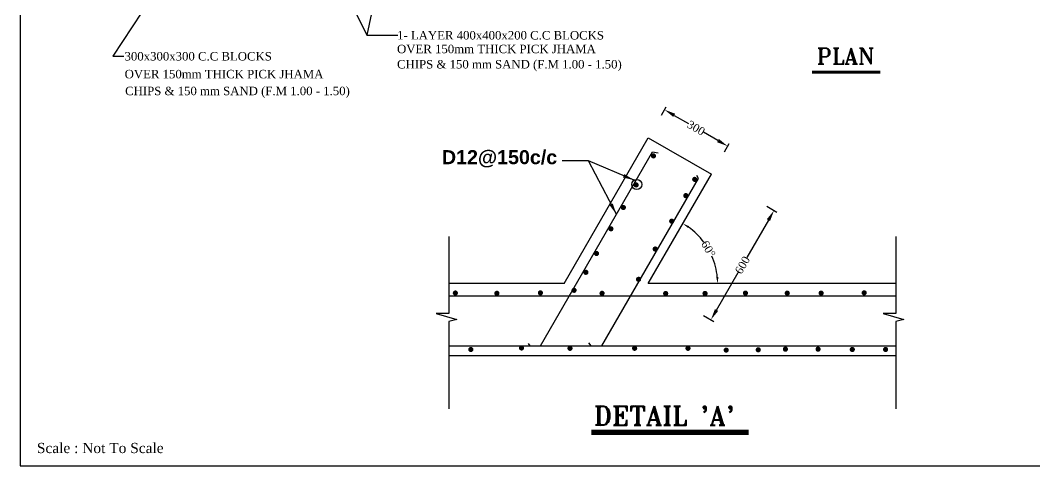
# Model space of a CAD drawing. Extents: x -298162 to 1078160, y -513173 to -216568.
# Drawn here: x 8703 to 40347, y -288827 to -274924 of the extents above; entities that cross this region are included whole.
import ezdxf

# ---------------------------------------------------------------- set-up
doc = ezdxf.new("R2010")
doc.units = 0
doc.header["$MEASUREMENT"] = 0
doc.layers.get('DEFPOINTS').update_dxf_attribs({"linetype": 'CONTINUOUS'})
doc.layers.add('Left Bank Profile', color=7, linetype='CONTINUOUS', lineweight=25)
doc.layers.add('LINE', color=7, linetype='CONTINUOUS')
doc.styles.add('BIG', font='ROMANT.SHX')
doc.styles.add('RB', font='sanssb__.ttf')
doc.styles.get("Standard").update_dxf_attribs({"font": 'times.ttf', "height": 250})
doc.dimstyles.new('3', dxfattribs={"dimtxt": 225, "dimasz": 350, "dimexe": 100, "dimexo": 25, "dimgap": 9, "dimtad": 0, "dimdec": 0, "dimzin": 0, "dimdsep": 46, "dimtxsty": 'Standard', "dimcen": 0, "dimclrt": 256, "dimadec": 0, "dimazin": 0, "dimtfac": 1, "dimtdec": 0, "dimtofl": 0, "dimtmove": 2, "dimatfit": 3, "dimfxl": 1, "dimtolj": 1, "dimtzin": 0, "dimarcsym": 0})

# ---------------------------------------------------------------- blocks, each defined once
blk = doc.blocks.new('*D544')
at = {"layer": 'DEFPOINTS', "color": 0, "linetype": 'ByBlock', "lineweight": -2}
for p in [(29916, -280330), (30325, -282403), (28293, -283143), (28293, -283143), (34142, -283143)]:
    blk.add_point(p, dxfattribs=at)
at = {"layer": 'LINE', "color": 0, "linetype": 'ByBlock', "lineweight": -2}
for start, end in [(36.634, 54.7006), (5.2994, 23.366)]:
    blk.add_arc((28293, -283143), 2163, start, end, dxfattribs=at)
for points in [[(29525, -281405), (29561, -281349), (29374, -281269)], [(30480, -282941), (30413, -282944), (30456, -283143)]]:
    blk.add_solid(points, dxfattribs=at)
at = {"layer": 'LINE', "linetype": 'ByBlock', "lineweight": -2, "insert": (30166, -282061), "char_height": 250, "attachment_point": 5, "rotation": 300}
blk.add_mtext('\\A1;60°', dxfattribs=at)
blk = doc.blocks.new('1')
at = {"layer": 'LINE', "const_width": 25}
blk.add_lwpolyline([(12.4, -0.1, 1), (37.4, -0.1, 1)], format="xyb", close=True, dxfattribs=at)
blk = doc.blocks.new('2')
at = {"layer": 'LINE'}
blk.add_blockref('1', (-24.7, -24.6), dxfattribs=at)
blk = doc.blocks.new('*D600')
at = {"layer": 'DEFPOINTS', "color": 0, "linetype": 'ByBlock', "lineweight": -2}
for p in [(31967, -280718), (29999, -284128), (30247, -284271)]:
    blk.add_point(p, dxfattribs=at)
at = {"layer": 'LINE', "color": 0, "linetype": 'ByBlock', "lineweight": -2}
for p, q in [((31989, -280730), (32302, -280911)), ((32041, -281164), (31367, -282331)), ((30422, -283968), (31096, -282801)), ((30020, -284140), (30334, -284321))]:
    blk.add_line(p, q, dxfattribs=at)
for points in [[(31990, -281135), (32091, -281193), (32216, -280861)], [(30371, -283939), (30473, -283997), (30247, -284271)]]:
    blk.add_solid(points, dxfattribs=at)
at = {"layer": 'LINE', "linetype": 'ByBlock', "lineweight": -2, "insert": (31231, -282566), "char_height": 250, "attachment_point": 5, "rotation": 60}
blk.add_mtext('\\A1;600', dxfattribs=at)
blk = doc.blocks.new('*D601')
at = {"layer": 'DEFPOINTS', "color": 0, "linetype": 'ByBlock', "lineweight": -2}
for p in [(28687, -277913), (30656, -279049), (30769, -278854)]:
    blk.add_point(p, dxfattribs=at)
at = {"layer": 'LINE', "color": 0, "linetype": 'ByBlock', "lineweight": -2}
for p, q in [((28700, -277891), (28850, -277630)), ((29103, -277892), (29549, -278149)), ((30466, -278679), (30020, -278421)), ((30668, -279028), (30819, -278767))]:
    blk.add_line(p, q, dxfattribs=at)
for points in [[(29132, -277841), (29074, -277942), (28800, -277717)], [(30495, -278628), (30437, -278729), (30769, -278854)]]:
    blk.add_solid(points, dxfattribs=at)
at = {"layer": 'LINE', "linetype": 'ByBlock', "lineweight": -2, "insert": (29785, -278285), "char_height": 250, "attachment_point": 5, "rotation": 330}
blk.add_mtext('\\A1;300', dxfattribs=at)

msp = doc.modelspace()

# ---------------------------------------------------------------- linework, layer by layer
at = {"layer": 'LINE', "color": 0}
msp.add_line((11590.202, -276042.798), (11928.254, -276042.798), dxfattribs=at)
at = {"layer": 'LINE', "color": 0, "linetype": 'ByBlock', "lineweight": -2}
for p, q in [((25667.599, -283142.652), (28292.599, -278596.019)), ((28292.599, -278596.019), (30261.349, -279732.677)), ((24925.549, -285089.804), (28421.351, -279034.897)), ((28421.351, -279034.897), (28602.337, -279066.713)), ((28292.599, -283142.652), (30261.349, -279732.677)), ((26846.719, -285089.804), (29862.228, -279866.789)), ((29862.228, -279866.789), (29808.137, -279771.495)), ((25667.599, -283142.652), (22068.452, -283142.652)), ((36016.745, -283142.652), (28292.599, -283142.652)), ((22068.452, -283529.456), (36016.745, -283529.456)), ((22068.452, -285089.804), (36016.745, -285089.804)), ((24611.552, -285089.804), (24557.121, -285007.361)), ((26510.32, -285089.804), (26437.789, -284989.182)), ((35996.56, -285392.652), (22068.452, -285392.652))]:
    msp.add_line(p, q, dxfattribs=at)
at = {"layer": 'LINE', "color": 0}
msp.add_lwpolyline([(8702.669, -288827.221), (69207.869, -288827.221), (69207.869, -246041.401), (8702.669, -246041.401)], close=True, dxfattribs=at)
for points, const_width in [([(33403.397, -276542.608), (35534.748, -276542.608)], 100), ([(26512.066, -287790.026), (31428.495, -287790.026)], 166.5)]:
    msp.add_lwpolyline(points, dxfattribs=dict(at, const_width=const_width))
at = {"layer": 'LINE', "color": 0, "linetype": 'ByBlock', "lineweight": -2}
for points in [[(22068.452, -281674.144), (22068.452, -284073.776), (21672.019, -284073.776), (22320.697, -284267.002), (22068.452, -284322.124), (22068.452, -287054.259)], [(36016.745, -281674.144), (36016.745, -284073.776), (35620.312, -284073.776), (36268.99, -284267.002), (36016.745, -284322.124), (36016.745, -287054.259)]]:
    msp.add_lwpolyline(points, dxfattribs=at)
msp.add_circle((27932.524, -280048.299), 157.161, dxfattribs=at)

# ---------------------------------------------------------------- block references
at = {"layer": 'LINE', "color": 0, "xscale": 3.214364999988377, "yscale": 3.214365000021644, "zscale": 3.214365, "rotation": 87.83892051226574}
for p in [(28374.8, -279156.022), (27835.735, -280061.462), (29662.228, -279888.328), (29384.495, -280395.156), (27435.485, -280764.569), (28944.335, -281192.448), (27048.804, -281430.973), (26597.611, -282201.096), (28430.56, -282061.262), (26266.771, -282788.882), (27910.377, -283007.366), (22195.259, -283434.802), (23491.439, -283444.181), (24848.668, -283430.112), (25898.172, -283350.165), (26771.702, -283444.169), (28755.679, -283448.685), (29984.239, -283447.249), (31244.476, -283437.763), (32549.086, -283437.763), (33606.101, -283437.763), (34948.796, -283428.254), (22677.977, -285197.876), (24259.075, -285149.669), (25771.11, -285160.661), (27786.711, -285160.661), (29452.294, -285160.661), (32491.948, -285187.346), (33510.873, -285187.346), (34577.41, -285196.855), (35615.382, -285196.855), (30644.548, -285215.872), (31644.431, -285206.365)]:
    msp.add_blockref('2', p, dxfattribs=at)

# ---------------------------------------------------------------- texts
at = {"layer": 'Left Bank Profile', "color": 0, "insert": (11197.233, -288439.705), "char_height": 318.39994, "width": 23569.93777, "attachment_point": 8}
msp.add_mtext('{\\fTimes New Roman|b0|i0|c0|p18;Scale : Not To Scale}', dxfattribs=at)
at = {"layer": 'LINE', "color": 0}
for s, p in [('1- LAYER 400x400x200 C.C BLOCKS', (20455.659, -275524.333)), ('300x300x300 C.C BLOCKS', (11954.523, -276179.81)), ('OVER 150mm THICK PICK JHAMA', (20455.659, -275951.584)), ('CHIPS & 150 mm SAND (F.M 1.00 - 1.50)', (20455.659, -276429.1)), ('OVER 150mm THICK PICK JHAMA', (11957.948, -276736.007)), ('CHIPS & 150 mm SAND (F.M 1.00 - 1.50)', (11973.038, -277262.408))]:
    msp.add_text(s, height=263.925, dxfattribs=at).set_placement(p)
at = {"layer": 'LINE', "color": 0, "style": 'BIG'}
for s, height, p in [('PLAN', 500, (33551.251, -276298.86)), ("DETAIL 'A'", 600, (26595.358, -287565.464))]:
    msp.add_text(s, height=height, dxfattribs=at).set_placement(p)
at = {"layer": 'LINE', "color": 0, "linetype": 'ByBlock', "lineweight": -2, "style": 'RB'}
msp.add_text('D12@150c/c', height=438.75, dxfattribs=at).set_placement((21855.197, -279416.646))

# ---------------------------------------------------------------- dimensions: what is measured, and where the dimension line sits
at = {"layer": 'LINE', "color": 0, "linetype": 'ByBlock', "lineweight": -2}
for p1, p2, distance, text, picture, middle in [((28687.032, -277912.84), (30655.782, -279049.499), 226.243, '300', '*D601', (29784.529, -278285.237)), ((31967.326, -280717.624), (29998.576, -284127.599), 286.851, '600', '*D600', (31231.371, -282566.037))]:
    dim = msp.add_aligned_dim(p1=p1, p2=p2, distance=distance, text=text, dimstyle='3', dxfattribs=at)
    dim.commit()
    dim.dimension.update_dxf_attribs({"geometry": picture, "text_midpoint": middle})
dim = msp.add_angular_dim_2l(base=(30325.278, -282402.818), line1=((28292.599, -283142.652), (29916.396, -280330.152)), line2=((34141.745, -283142.652), (28292.599, -283142.652)), dimstyle='3', override={"dimasz": 200, "dimfxl": 700}, dxfattribs=at)
dim.commit()
dim.dimension.update_dxf_attribs({"geometry": '*D544', "text_midpoint": (30165.926, -282061.086)})

# ---------------------------------------------------------------- leaders
at = {"layer": 'LINE', "color": 0}
for points in [[(20402.656, -262612.5), (11590.202, -276042.798)], [(15966.297, -268122.375), (19508.641, -275387.119)], [(20952.93, -268718.306), (19508.641, -275387.119), (20478.542, -275387.119)]]:
    msp.add_leader(points, dimstyle='3', override={"dimgap": 9, "dimtad": 0, "dimfxl": 700}, dxfattribs=at)
at = {"layer": 'LINE', "color": 0, "linetype": 'ByBlock', "lineweight": -2}
for points in [[(27849.786, -279914.681), (26426.625, -279310.638), (25605.032, -279310.638)], [(27298.05, -280980.511), (26426.625, -279310.638), (26015.829, -279310.638)]]:
    msp.add_leader(points, dimstyle='3', override={"dimgap": 9, "dimtad": 0}, dxfattribs=at)

doc.saveas('drawing.dxf')
